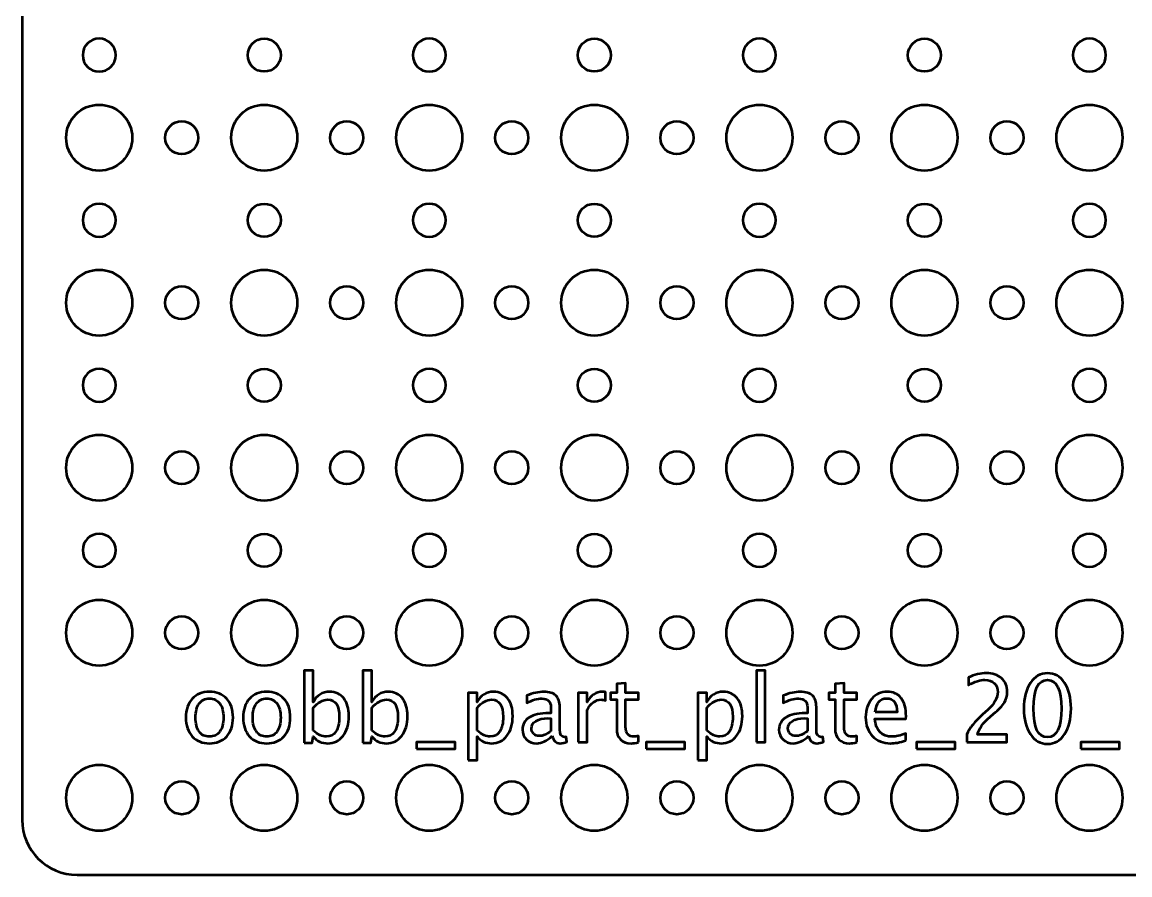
# Model space of a CAD drawing. Header units: centimetres. Extents: x -42.5 to 44.4, y -43.5 to 43.2.
# Drawn here: x 21.05 to 31.12, y -43.45 to -35.7 of the extents above; entities that cross this region are included whole.
import ezdxf

# ---------------------------------------------------------------- set-up
doc = ezdxf.new("R2010")
doc.units = ezdxf.units.CM
doc.header["$MEASUREMENT"] = 0
doc.layers.add('Layer 1', color=7, linetype='Continuous')

msp = doc.modelspace()

# ---------------------------------------------------------------- linework, layer by layer
at = {"layer": 'Layer 1', "lineweight": 53}
for centre, major_axis in [((23.25, -36), (0, 0.15)), ((26.25, -36), (0, 0.15)), ((29.25, -36), (0, 0.15)), ((21.75001, -36.75001), (0, 0.30001)), ((23.25001, -36.75001), (0, 0.30001)), ((24.75001, -36.75001), (0, 0.30001)), ((26.25001, -36.75001), (0, 0.30001)), ((27.75001, -36.75001), (0, 0.30001)), ((29.25001, -36.75001), (0, 0.30001)), ((30.75001, -36.75001), (0, 0.30001)), ((22.5, -36.75), (0, 0.15)), ((24, -36.75), (0, 0.15)), ((25.5, -36.75), (0, 0.15)), ((27, -36.75), (0, 0.15)), ((28.5, -36.75), (0, 0.15)), ((30, -36.75), (0, 0.15)), ((23.25, -37.5), (0, 0.15)), ((26.25, -37.5), (0, 0.15)), ((29.25, -37.5), (0, 0.15)), ((21.75001, -38.25001), (0, 0.30001)), ((23.25001, -38.25001), (0, 0.30001)), ((24.75001, -38.25001), (0, 0.30001)), ((26.25001, -38.25001), (0, 0.30001)), ((27.75001, -38.25001), (0, 0.30001)), ((29.25001, -38.25001), (0, 0.30001)), ((30.75001, -38.25001), (0, 0.30001)), ((22.5, -38.25), (0, 0.15)), ((24, -38.25), (0, 0.15)), ((25.5, -38.25), (0, 0.15)), ((27, -38.25), (0, 0.15)), ((28.5, -38.25), (0, 0.15)), ((30, -38.25), (0, 0.15)), ((23.25, -39), (0, 0.15)), ((26.25, -39), (0, 0.15)), ((29.25, -39), (0, 0.15)), ((21.75001, -39.75001), (0, 0.30001)), ((23.25001, -39.75001), (0, 0.30001)), ((24.75001, -39.75001), (0, 0.30001)), ((26.25001, -39.75001), (0, 0.30001)), ((27.75001, -39.75001), (0, 0.30001)), ((29.25001, -39.75001), (0, 0.30001)), ((30.75001, -39.75001), (0, 0.30001)), ((22.5, -39.75), (0, 0.15)), ((24, -39.75), (0, 0.15)), ((25.5, -39.75), (0, 0.15)), ((27, -39.75), (0, 0.15)), ((28.5, -39.75), (0, 0.15)), ((30, -39.75), (0, 0.15)), ((23.25, -40.5), (0, 0.15)), ((26.25, -40.5), (0, 0.15)), ((29.25, -40.5), (0, 0.15)), ((21.75001, -41.25001), (0, 0.30001)), ((23.25001, -41.25001), (0, 0.30001)), ((24.75001, -41.25001), (0, 0.30001)), ((26.25001, -41.25001), (0, 0.30001)), ((27.75001, -41.25001), (0, 0.30001)), ((29.25001, -41.25001), (0, 0.30001)), ((30.75001, -41.25001), (0, 0.30001)), ((22.5, -41.25), (0, 0.15)), ((24, -41.25), (0, 0.15)), ((25.5, -41.25), (0, 0.15)), ((27, -41.25), (0, 0.15)), ((28.5, -41.25), (0, 0.15)), ((30, -41.25), (0, 0.15)), ((21.75001, -42.75001), (0, 0.30001)), ((23.25001, -42.75001), (0, 0.30001)), ((24.75001, -42.75001), (0, 0.30001)), ((26.25001, -42.75001), (0, 0.30001)), ((27.75001, -42.75001), (0, 0.30001)), ((29.25001, -42.75001), (0, 0.30001)), ((30.75001, -42.75001), (0, 0.30001)), ((22.5, -42.75), (0, 0.15)), ((24, -42.75), (0, 0.15)), ((25.5, -42.75), (0, 0.15)), ((27, -42.75), (0, 0.15)), ((28.5, -42.75), (0, 0.15)), ((30, -42.75), (0, 0.15))]:
    msp.add_ellipse(centre, major_axis=major_axis, ratio=1, dxfattribs=at)
for points, knots in [([(21.05, -42.95), (21.05, -42.95), (21.05, -14.05), (21.05, -14.05), (21.05, -14.05), (21.05, -13.77386), (21.27386, -13.55), (21.55, -13.55), (21.55, -13.55), (21.55, -13.55), (41.45, -13.55), (41.45, -13.55), (41.45, -13.55), (41.72614, -13.55), (41.95, -13.77386), (41.95, -14.05), (41.95, -14.05), (41.95, -14.05), (41.95, -42.95), (41.95, -42.95), (41.95, -42.95), (41.95, -43.22614), (41.72614, -43.45), (41.45, -43.45), (41.45, -43.45), (41.45, -43.45), (21.55, -43.45), (21.55, -43.45), (21.55, -43.45), (21.27386, -43.45), (21.05, -43.22614), (21.05, -42.95)], [0, 0, 0, 0, 0.11111111, 0.11111111, 0.11111111, 0.11111111, 0.22222222, 0.22222222, 0.22222222, 0.22222222, 0.33333333, 0.33333333, 0.33333333, 0.33333333, 0.44444444, 0.44444444, 0.44444444, 0.44444444, 0.55555556, 0.55555556, 0.55555556, 0.55555556, 0.66666667, 0.66666667, 0.66666667, 0.66666667, 0.77777778, 0.77777778, 0.77777778, 0.77777778, 1, 1, 1, 1]), ([(21.6, -36), (21.6, -35.91716), (21.66716, -35.85), (21.75, -35.85), (21.75, -35.85), (21.83284, -35.85), (21.9, -35.91716), (21.9, -36), (21.9, -36), (21.9, -36.08284), (21.83284, -36.15), (21.75, -36.15), (21.75, -36.15), (21.66716, -36.15), (21.6, -36.08284), (21.6, -36)], [0, 0, 0, 0, 0.2, 0.2, 0.2, 0.2, 0.4, 0.4, 0.4, 0.4, 0.6, 0.6, 0.6, 0.6, 1, 1, 1, 1]), ([(24.6, -36), (24.6, -35.91716), (24.66716, -35.85), (24.75, -35.85), (24.75, -35.85), (24.83284, -35.85), (24.9, -35.91716), (24.9, -36), (24.9, -36), (24.9, -36.08284), (24.83284, -36.15), (24.75, -36.15), (24.75, -36.15), (24.66716, -36.15), (24.6, -36.08284), (24.6, -36)], [0, 0, 0, 0, 0.2, 0.2, 0.2, 0.2, 0.4, 0.4, 0.4, 0.4, 0.6, 0.6, 0.6, 0.6, 1, 1, 1, 1]), ([(27.6, -36), (27.6, -35.91716), (27.66716, -35.85), (27.75, -35.85), (27.75, -35.85), (27.83284, -35.85), (27.9, -35.91716), (27.9, -36), (27.9, -36), (27.9, -36.08284), (27.83284, -36.15), (27.75, -36.15), (27.75, -36.15), (27.66716, -36.15), (27.6, -36.08284), (27.6, -36)], [0, 0, 0, 0, 0.2, 0.2, 0.2, 0.2, 0.4, 0.4, 0.4, 0.4, 0.6, 0.6, 0.6, 0.6, 1, 1, 1, 1]), ([(30.6, -36), (30.6, -35.91716), (30.66716, -35.85), (30.75, -35.85), (30.75, -35.85), (30.83284, -35.85), (30.9, -35.91716), (30.9, -36), (30.9, -36), (30.9, -36.08284), (30.83284, -36.15), (30.75, -36.15), (30.75, -36.15), (30.66716, -36.15), (30.6, -36.08284), (30.6, -36)], [0, 0, 0, 0, 0.2, 0.2, 0.2, 0.2, 0.4, 0.4, 0.4, 0.4, 0.6, 0.6, 0.6, 0.6, 1, 1, 1, 1]), ([(21.6, -37.5), (21.6, -37.41716), (21.66716, -37.35), (21.75, -37.35), (21.75, -37.35), (21.83284, -37.35), (21.9, -37.41716), (21.9, -37.5), (21.9, -37.5), (21.9, -37.58284), (21.83284, -37.65), (21.75, -37.65), (21.75, -37.65), (21.66716, -37.65), (21.6, -37.58284), (21.6, -37.5)], [0, 0, 0, 0, 0.2, 0.2, 0.2, 0.2, 0.4, 0.4, 0.4, 0.4, 0.6, 0.6, 0.6, 0.6, 1, 1, 1, 1]), ([(24.6, -37.5), (24.6, -37.41716), (24.66716, -37.35), (24.75, -37.35), (24.75, -37.35), (24.83284, -37.35), (24.9, -37.41716), (24.9, -37.5), (24.9, -37.5), (24.9, -37.58284), (24.83284, -37.65), (24.75, -37.65), (24.75, -37.65), (24.66716, -37.65), (24.6, -37.58284), (24.6, -37.5)], [0, 0, 0, 0, 0.2, 0.2, 0.2, 0.2, 0.4, 0.4, 0.4, 0.4, 0.6, 0.6, 0.6, 0.6, 1, 1, 1, 1]), ([(27.6, -37.5), (27.6, -37.41716), (27.66716, -37.35), (27.75, -37.35), (27.75, -37.35), (27.83284, -37.35), (27.9, -37.41716), (27.9, -37.5), (27.9, -37.5), (27.9, -37.58284), (27.83284, -37.65), (27.75, -37.65), (27.75, -37.65), (27.66716, -37.65), (27.6, -37.58284), (27.6, -37.5)], [0, 0, 0, 0, 0.2, 0.2, 0.2, 0.2, 0.4, 0.4, 0.4, 0.4, 0.6, 0.6, 0.6, 0.6, 1, 1, 1, 1]), ([(30.6, -37.5), (30.6, -37.41716), (30.66716, -37.35), (30.75, -37.35), (30.75, -37.35), (30.83284, -37.35), (30.9, -37.41716), (30.9, -37.5), (30.9, -37.5), (30.9, -37.58284), (30.83284, -37.65), (30.75, -37.65), (30.75, -37.65), (30.66716, -37.65), (30.6, -37.58284), (30.6, -37.5)], [0, 0, 0, 0, 0.2, 0.2, 0.2, 0.2, 0.4, 0.4, 0.4, 0.4, 0.6, 0.6, 0.6, 0.6, 1, 1, 1, 1]), ([(21.6, -39), (21.6, -38.91716), (21.66716, -38.85), (21.75, -38.85), (21.75, -38.85), (21.83284, -38.85), (21.9, -38.91716), (21.9, -39), (21.9, -39), (21.9, -39.08284), (21.83284, -39.15), (21.75, -39.15), (21.75, -39.15), (21.66716, -39.15), (21.6, -39.08284), (21.6, -39)], [0, 0, 0, 0, 0.2, 0.2, 0.2, 0.2, 0.4, 0.4, 0.4, 0.4, 0.6, 0.6, 0.6, 0.6, 1, 1, 1, 1]), ([(24.6, -39), (24.6, -38.91716), (24.66716, -38.85), (24.75, -38.85), (24.75, -38.85), (24.83284, -38.85), (24.9, -38.91716), (24.9, -39), (24.9, -39), (24.9, -39.08284), (24.83284, -39.15), (24.75, -39.15), (24.75, -39.15), (24.66716, -39.15), (24.6, -39.08284), (24.6, -39)], [0, 0, 0, 0, 0.2, 0.2, 0.2, 0.2, 0.4, 0.4, 0.4, 0.4, 0.6, 0.6, 0.6, 0.6, 1, 1, 1, 1]), ([(27.6, -39), (27.6, -38.91716), (27.66716, -38.85), (27.75, -38.85), (27.75, -38.85), (27.83284, -38.85), (27.9, -38.91716), (27.9, -39), (27.9, -39), (27.9, -39.08284), (27.83284, -39.15), (27.75, -39.15), (27.75, -39.15), (27.66716, -39.15), (27.6, -39.08284), (27.6, -39)], [0, 0, 0, 0, 0.2, 0.2, 0.2, 0.2, 0.4, 0.4, 0.4, 0.4, 0.6, 0.6, 0.6, 0.6, 1, 1, 1, 1]), ([(30.6, -39), (30.6, -38.91716), (30.66716, -38.85), (30.75, -38.85), (30.75, -38.85), (30.83284, -38.85), (30.9, -38.91716), (30.9, -39), (30.9, -39), (30.9, -39.08284), (30.83284, -39.15), (30.75, -39.15), (30.75, -39.15), (30.66716, -39.15), (30.6, -39.08284), (30.6, -39)], [0, 0, 0, 0, 0.2, 0.2, 0.2, 0.2, 0.4, 0.4, 0.4, 0.4, 0.6, 0.6, 0.6, 0.6, 1, 1, 1, 1]), ([(21.6, -40.5), (21.6, -40.41716), (21.66716, -40.35), (21.75, -40.35), (21.75, -40.35), (21.83284, -40.35), (21.9, -40.41716), (21.9, -40.5), (21.9, -40.5), (21.9, -40.58284), (21.83284, -40.65), (21.75, -40.65), (21.75, -40.65), (21.66716, -40.65), (21.6, -40.58284), (21.6, -40.5)], [0, 0, 0, 0, 0.2, 0.2, 0.2, 0.2, 0.4, 0.4, 0.4, 0.4, 0.6, 0.6, 0.6, 0.6, 1, 1, 1, 1]), ([(24.6, -40.5), (24.6, -40.41716), (24.66716, -40.35), (24.75, -40.35), (24.75, -40.35), (24.83284, -40.35), (24.9, -40.41716), (24.9, -40.5), (24.9, -40.5), (24.9, -40.58284), (24.83284, -40.65), (24.75, -40.65), (24.75, -40.65), (24.66716, -40.65), (24.6, -40.58284), (24.6, -40.5)], [0, 0, 0, 0, 0.2, 0.2, 0.2, 0.2, 0.4, 0.4, 0.4, 0.4, 0.6, 0.6, 0.6, 0.6, 1, 1, 1, 1]), ([(27.6, -40.5), (27.6, -40.41716), (27.66716, -40.35), (27.75, -40.35), (27.75, -40.35), (27.83284, -40.35), (27.9, -40.41716), (27.9, -40.5), (27.9, -40.5), (27.9, -40.58284), (27.83284, -40.65), (27.75, -40.65), (27.75, -40.65), (27.66716, -40.65), (27.6, -40.58284), (27.6, -40.5)], [0, 0, 0, 0, 0.2, 0.2, 0.2, 0.2, 0.4, 0.4, 0.4, 0.4, 0.6, 0.6, 0.6, 0.6, 1, 1, 1, 1]), ([(30.6, -40.5), (30.6, -40.41716), (30.66716, -40.35), (30.75, -40.35), (30.75, -40.35), (30.83284, -40.35), (30.9, -40.41716), (30.9, -40.5), (30.9, -40.5), (30.9, -40.58284), (30.83284, -40.65), (30.75, -40.65), (30.75, -40.65), (30.66716, -40.65), (30.6, -40.58284), (30.6, -40.5)], [0, 0, 0, 0, 0.2, 0.2, 0.2, 0.2, 0.4, 0.4, 0.4, 0.4, 0.6, 0.6, 0.6, 0.6, 1, 1, 1, 1])]:
    msp.add_open_spline(points, degree=3, knots=knots, dxfattribs=at)
at = {"layer": 'Layer 1', "color": 5, "lineweight": 53}
for points, knots in [([(23.61392, -42.24976), (23.61392, -42.24976), (23.61392, -41.59191), (23.61392, -41.59191), (23.61392, -41.59191), (23.61392, -41.59191), (23.6952, -41.59191), (23.6952, -41.59191), (23.6952, -41.59191), (23.6952, -41.59191), (23.6952, -41.88076), (23.6952, -41.88076), (23.6952, -41.88076), (23.7285, -41.81796), (23.77859, -41.78664), (23.84534, -41.78664), (23.84534, -41.78664), (23.89938, -41.78664), (23.94186, -41.80625), (23.9729, -41.84562), (23.9729, -41.84562), (24.00395, -41.88499), (24.01947, -41.93875), (24.01947, -42.00691), (24.01947, -42.00691), (24.01947, -42.08113), (24.00183, -42.14111), (23.96669, -42.18654), (23.96669, -42.18654), (23.93156, -42.23212), (23.88527, -42.25484), (23.82798, -42.25484), (23.82798, -42.25484), (23.77478, -42.25484), (23.73048, -42.23452), (23.6952, -42.19374), (23.6952, -42.19374), (23.6952, -42.19374), (23.68532, -42.24976), (23.68532, -42.24976), (23.68532, -42.24976), (23.68532, -42.24976), (23.61392, -42.24976), (23.61392, -42.24976)], [0, 0, 0, 0, 0.08333333, 0.08333333, 0.08333333, 0.08333333, 0.16666667, 0.16666667, 0.16666667, 0.16666667, 0.25, 0.25, 0.25, 0.25, 0.33333333, 0.33333333, 0.33333333, 0.33333333, 0.41666667, 0.41666667, 0.41666667, 0.41666667, 0.5, 0.5, 0.5, 0.5, 0.58333333, 0.58333333, 0.58333333, 0.58333333, 0.66666667, 0.66666667, 0.66666667, 0.66666667, 0.75, 0.75, 0.75, 0.75, 0.83333333, 0.83333333, 0.83333333, 0.83333333, 1, 1, 1, 1]), ([(24.14676, -42.24976), (24.14676, -42.24976), (24.14676, -41.59191), (24.14676, -41.59191), (24.14676, -41.59191), (24.14676, -41.59191), (24.22804, -41.59191), (24.22804, -41.59191), (24.22804, -41.59191), (24.22804, -41.59191), (24.22804, -41.88076), (24.22804, -41.88076), (24.22804, -41.88076), (24.26134, -41.81796), (24.31143, -41.78664), (24.37818, -41.78664), (24.37818, -41.78664), (24.43222, -41.78664), (24.4747, -41.80625), (24.50574, -41.84562), (24.50574, -41.84562), (24.53679, -41.88499), (24.55231, -41.93875), (24.55231, -42.00691), (24.55231, -42.00691), (24.55231, -42.08113), (24.53467, -42.14111), (24.49953, -42.18654), (24.49953, -42.18654), (24.4644, -42.23212), (24.41811, -42.25484), (24.36082, -42.25484), (24.36082, -42.25484), (24.30762, -42.25484), (24.26332, -42.23452), (24.22804, -42.19374), (24.22804, -42.19374), (24.22804, -42.19374), (24.21816, -42.24976), (24.21816, -42.24976), (24.21816, -42.24976), (24.21816, -42.24976), (24.14676, -42.24976), (24.14676, -42.24976)], [0, 0, 0, 0, 0.08333333, 0.08333333, 0.08333333, 0.08333333, 0.16666667, 0.16666667, 0.16666667, 0.16666667, 0.25, 0.25, 0.25, 0.25, 0.33333333, 0.33333333, 0.33333333, 0.33333333, 0.41666667, 0.41666667, 0.41666667, 0.41666667, 0.5, 0.5, 0.5, 0.5, 0.58333333, 0.58333333, 0.58333333, 0.58333333, 0.66666667, 0.66666667, 0.66666667, 0.66666667, 0.75, 0.75, 0.75, 0.75, 0.83333333, 0.83333333, 0.83333333, 0.83333333, 1, 1, 1, 1]), ([(27.72252, -42.24468), (27.72252, -42.24468), (27.72252, -41.59191), (27.72252, -41.59191), (27.72252, -41.59191), (27.72252, -41.59191), (27.8038, -41.59191), (27.8038, -41.59191), (27.8038, -41.59191), (27.8038, -41.59191), (27.8038, -42.24468), (27.8038, -42.24468), (27.8038, -42.24468), (27.8038, -42.24468), (27.72252, -42.24468), (27.72252, -42.24468)], [0, 0, 0, 0, 0.2, 0.2, 0.2, 0.2, 0.4, 0.4, 0.4, 0.4, 0.6, 0.6, 0.6, 0.6, 1, 1, 1, 1]), ([(29.63542, -42.24468), (29.63542, -42.24468), (29.63542, -42.17356), (29.63542, -42.17356), (29.63542, -42.17356), (29.65913, -42.1181), (29.70697, -42.05757), (29.77907, -41.99223), (29.77907, -41.99223), (29.77907, -41.99223), (29.82564, -41.95047), (29.82564, -41.95047), (29.82564, -41.95047), (29.88561, -41.896), (29.91567, -41.84209), (29.91567, -41.78847), (29.91567, -41.78847), (29.91567, -41.75418), (29.90537, -41.72737), (29.88491, -41.70776), (29.88491, -41.70776), (29.86444, -41.68814), (29.83608, -41.67826), (29.8001, -41.67826), (29.8001, -41.67826), (29.75805, -41.67826), (29.70824, -41.69435), (29.65066, -41.72652), (29.65066, -41.72652), (29.65066, -41.72652), (29.65066, -41.6554), (29.65066, -41.6554), (29.65066, -41.6554), (29.70499, -41.63), (29.75904, -41.6173), (29.81294, -41.6173), (29.81294, -41.6173), (29.87023, -41.6173), (29.91623, -41.63269), (29.95094, -41.66359), (29.95094, -41.66359), (29.98552, -41.69449), (30.00287, -41.73541), (30.00287, -41.7865), (30.00287, -41.7865), (30.00287, -41.82318), (29.99412, -41.85578), (29.97663, -41.88414), (29.97663, -41.88414), (29.95899, -41.91265), (29.92639, -41.94708), (29.87856, -41.98772), (29.87856, -41.98772), (29.87856, -41.98772), (29.84709, -42.01453), (29.84709, -42.01453), (29.84709, -42.01453), (29.78161, -42.06999), (29.7438, -42.12304), (29.73364, -42.17356), (29.73364, -42.17356), (29.73364, -42.17356), (30.00033, -42.17356), (30.00033, -42.17356), (30.00033, -42.17356), (30.00033, -42.17356), (30.00033, -42.24468), (30.00033, -42.24468), (30.00033, -42.24468), (30.00033, -42.24468), (29.63542, -42.24468), (29.63542, -42.24468)], [0, 0, 0, 0, 0.05263158, 0.05263158, 0.05263158, 0.05263158, 0.10526316, 0.10526316, 0.10526316, 0.10526316, 0.15789474, 0.15789474, 0.15789474, 0.15789474, 0.21052632, 0.21052632, 0.21052632, 0.21052632, 0.26315789, 0.26315789, 0.26315789, 0.26315789, 0.31578947, 0.31578947, 0.31578947, 0.31578947, 0.36842105, 0.36842105, 0.36842105, 0.36842105, 0.42105263, 0.42105263, 0.42105263, 0.42105263, 0.47368421, 0.47368421, 0.47368421, 0.47368421, 0.52631579, 0.52631579, 0.52631579, 0.52631579, 0.57894737, 0.57894737, 0.57894737, 0.57894737, 0.63157895, 0.63157895, 0.63157895, 0.63157895, 0.68421053, 0.68421053, 0.68421053, 0.68421053, 0.73684211, 0.73684211, 0.73684211, 0.73684211, 0.78947368, 0.78947368, 0.78947368, 0.78947368, 0.84210526, 0.84210526, 0.84210526, 0.84210526, 0.89473684, 0.89473684, 0.89473684, 0.89473684, 1, 1, 1, 1]), ([(30.36807, -42.25992), (30.30387, -42.25992), (30.25208, -42.23043), (30.21285, -42.17159), (30.21285, -42.17159), (30.17348, -42.11274), (30.15387, -42.03513), (30.15387, -41.93861), (30.15387, -41.93861), (30.15387, -41.84209), (30.17348, -41.76448), (30.21285, -41.70564), (30.21285, -41.70564), (30.25208, -41.6468), (30.30387, -41.6173), (30.36807, -41.6173), (30.36807, -41.6173), (30.43256, -41.6173), (30.48435, -41.64666), (30.52358, -41.70536), (30.52358, -41.70536), (30.56267, -41.76406), (30.58228, -41.84181), (30.58228, -41.93861), (30.58228, -41.93861), (30.58228, -42.03513), (30.56267, -42.11274), (30.52358, -42.17159), (30.52358, -42.17159), (30.48435, -42.23043), (30.43256, -42.25992), (30.36807, -42.25992)], [0, 0, 0, 0, 0.11111111, 0.11111111, 0.11111111, 0.11111111, 0.22222222, 0.22222222, 0.22222222, 0.22222222, 0.33333333, 0.33333333, 0.33333333, 0.33333333, 0.44444444, 0.44444444, 0.44444444, 0.44444444, 0.55555556, 0.55555556, 0.55555556, 0.55555556, 0.66666667, 0.66666667, 0.66666667, 0.66666667, 0.77777778, 0.77777778, 0.77777778, 0.77777778, 1, 1, 1, 1]), ([(26.65036, -42.24454), (26.62524, -42.25145), (26.60337, -42.25484), (26.58488, -42.25484), (26.58488, -42.25484), (26.5434, -42.25484), (26.51108, -42.24299), (26.48794, -42.21928), (26.48794, -42.21928), (26.46466, -42.19557), (26.45309, -42.1627), (26.45309, -42.1205), (26.45309, -42.1205), (26.45309, -42.1205), (26.45309, -41.85691), (26.45309, -41.85691), (26.45309, -41.85691), (26.45309, -41.85691), (26.39692, -41.85691), (26.39692, -41.85691), (26.39692, -41.85691), (26.39692, -41.85691), (26.39692, -41.79595), (26.39692, -41.79595), (26.39692, -41.79595), (26.39692, -41.79595), (26.45309, -41.79595), (26.45309, -41.79595), (26.45309, -41.79595), (26.45309, -41.79595), (26.45309, -41.71481), (26.45309, -41.71481), (26.45309, -41.71481), (26.45309, -41.71481), (26.53437, -41.70705), (26.53437, -41.70705), (26.53437, -41.70705), (26.53437, -41.70705), (26.53437, -41.79595), (26.53437, -41.79595), (26.53437, -41.79595), (26.53437, -41.79595), (26.65205, -41.79595), (26.65205, -41.79595), (26.65205, -41.79595), (26.65205, -41.79595), (26.65205, -41.85691), (26.65205, -41.85691), (26.65205, -41.85691), (26.65205, -41.85691), (26.53437, -41.85691), (26.53437, -41.85691), (26.53437, -41.85691), (26.53437, -41.85691), (26.53437, -42.10583), (26.53437, -42.10583), (26.53437, -42.10583), (26.53437, -42.16453), (26.55991, -42.19388), (26.61085, -42.19388), (26.61085, -42.19388), (26.62171, -42.19388), (26.63484, -42.19205), (26.65036, -42.18852), (26.65036, -42.18852), (26.65036, -42.18852), (26.65036, -42.24454), (26.65036, -42.24454)], [0, 0, 0, 0, 0.05555556, 0.05555556, 0.05555556, 0.05555556, 0.11111111, 0.11111111, 0.11111111, 0.11111111, 0.16666667, 0.16666667, 0.16666667, 0.16666667, 0.22222222, 0.22222222, 0.22222222, 0.22222222, 0.27777778, 0.27777778, 0.27777778, 0.27777778, 0.33333333, 0.33333333, 0.33333333, 0.33333333, 0.38888889, 0.38888889, 0.38888889, 0.38888889, 0.44444444, 0.44444444, 0.44444444, 0.44444444, 0.5, 0.5, 0.5, 0.5, 0.55555556, 0.55555556, 0.55555556, 0.55555556, 0.61111111, 0.61111111, 0.61111111, 0.61111111, 0.66666667, 0.66666667, 0.66666667, 0.66666667, 0.72222222, 0.72222222, 0.72222222, 0.72222222, 0.77777778, 0.77777778, 0.77777778, 0.77777778, 0.83333333, 0.83333333, 0.83333333, 0.83333333, 0.88888889, 0.88888889, 0.88888889, 0.88888889, 1, 1, 1, 1]), ([(28.63537, -42.24454), (28.61025, -42.25145), (28.58838, -42.25484), (28.56989, -42.25484), (28.56989, -42.25484), (28.52841, -42.25484), (28.49609, -42.24299), (28.47295, -42.21928), (28.47295, -42.21928), (28.44967, -42.19557), (28.4381, -42.1627), (28.4381, -42.1205), (28.4381, -42.1205), (28.4381, -42.1205), (28.4381, -41.85691), (28.4381, -41.85691), (28.4381, -41.85691), (28.4381, -41.85691), (28.38193, -41.85691), (28.38193, -41.85691), (28.38193, -41.85691), (28.38193, -41.85691), (28.38193, -41.79595), (28.38193, -41.79595), (28.38193, -41.79595), (28.38193, -41.79595), (28.4381, -41.79595), (28.4381, -41.79595), (28.4381, -41.79595), (28.4381, -41.79595), (28.4381, -41.71481), (28.4381, -41.71481), (28.4381, -41.71481), (28.4381, -41.71481), (28.51938, -41.70705), (28.51938, -41.70705), (28.51938, -41.70705), (28.51938, -41.70705), (28.51938, -41.79595), (28.51938, -41.79595), (28.51938, -41.79595), (28.51938, -41.79595), (28.63706, -41.79595), (28.63706, -41.79595), (28.63706, -41.79595), (28.63706, -41.79595), (28.63706, -41.85691), (28.63706, -41.85691), (28.63706, -41.85691), (28.63706, -41.85691), (28.51938, -41.85691), (28.51938, -41.85691), (28.51938, -41.85691), (28.51938, -41.85691), (28.51938, -42.10583), (28.51938, -42.10583), (28.51938, -42.10583), (28.51938, -42.16453), (28.54492, -42.19388), (28.59586, -42.19388), (28.59586, -42.19388), (28.60672, -42.19388), (28.61985, -42.19205), (28.63537, -42.18852), (28.63537, -42.18852), (28.63537, -42.18852), (28.63537, -42.24454), (28.63537, -42.24454)], [0, 0, 0, 0, 0.05555556, 0.05555556, 0.05555556, 0.05555556, 0.11111111, 0.11111111, 0.11111111, 0.11111111, 0.16666667, 0.16666667, 0.16666667, 0.16666667, 0.22222222, 0.22222222, 0.22222222, 0.22222222, 0.27777778, 0.27777778, 0.27777778, 0.27777778, 0.33333333, 0.33333333, 0.33333333, 0.33333333, 0.38888889, 0.38888889, 0.38888889, 0.38888889, 0.44444444, 0.44444444, 0.44444444, 0.44444444, 0.5, 0.5, 0.5, 0.5, 0.55555556, 0.55555556, 0.55555556, 0.55555556, 0.61111111, 0.61111111, 0.61111111, 0.61111111, 0.66666667, 0.66666667, 0.66666667, 0.66666667, 0.72222222, 0.72222222, 0.72222222, 0.72222222, 0.77777778, 0.77777778, 0.77777778, 0.77777778, 0.83333333, 0.83333333, 0.83333333, 0.83333333, 0.88888889, 0.88888889, 0.88888889, 0.88888889, 1, 1, 1, 1]), ([(30.36793, -42.19896), (30.45274, -42.19896), (30.49507, -42.11218), (30.49507, -41.93861), (30.49507, -41.93861), (30.49507, -41.76505), (30.45274, -41.67826), (30.36793, -41.67826), (30.36793, -41.67826), (30.28341, -41.67826), (30.24108, -41.76505), (30.24108, -41.93861), (30.24108, -41.93861), (30.24108, -42.11218), (30.28341, -42.19896), (30.36793, -42.19896)], [0, 0, 0, 0, 0.2, 0.2, 0.2, 0.2, 0.4, 0.4, 0.4, 0.4, 0.6, 0.6, 0.6, 0.6, 1, 1, 1, 1]), ([(22.75229, -42.25484), (22.6864, -42.25484), (22.63419, -42.23381), (22.5958, -42.19176), (22.5958, -42.19176), (22.55728, -42.14971), (22.53809, -42.09256), (22.53809, -42.02046), (22.53809, -42.02046), (22.53809, -41.94849), (22.55728, -41.89148), (22.5958, -41.84957), (22.5958, -41.84957), (22.63419, -41.80766), (22.6864, -41.78664), (22.75229, -41.78664), (22.75229, -41.78664), (22.81819, -41.78664), (22.8704, -41.80766), (22.90879, -41.84957), (22.90879, -41.84957), (22.94731, -41.89148), (22.9665, -41.94849), (22.9665, -42.02046), (22.9665, -42.02046), (22.9665, -42.09256), (22.94731, -42.14971), (22.90879, -42.19176), (22.90879, -42.19176), (22.8704, -42.23381), (22.81819, -42.25484), (22.75229, -42.25484)], [0, 0, 0, 0, 0.11111111, 0.11111111, 0.11111111, 0.11111111, 0.22222222, 0.22222222, 0.22222222, 0.22222222, 0.33333333, 0.33333333, 0.33333333, 0.33333333, 0.44444444, 0.44444444, 0.44444444, 0.44444444, 0.55555556, 0.55555556, 0.55555556, 0.55555556, 0.66666667, 0.66666667, 0.66666667, 0.66666667, 0.77777778, 0.77777778, 0.77777778, 0.77777778, 1, 1, 1, 1]), ([(22.75215, -42.19388), (22.79237, -42.19388), (22.8237, -42.17878), (22.84599, -42.14844), (22.84599, -42.14844), (22.86815, -42.11825), (22.87929, -42.07549), (22.87929, -42.02046), (22.87929, -42.02046), (22.87929, -41.96556), (22.86815, -41.92295), (22.84599, -41.89275), (22.84599, -41.89275), (22.8237, -41.8627), (22.79237, -41.8476), (22.75215, -41.8476), (22.75215, -41.8476), (22.7118, -41.8476), (22.68047, -41.8627), (22.65846, -41.89275), (22.65846, -41.89275), (22.6363, -41.92295), (22.6253, -41.96556), (22.6253, -42.02046), (22.6253, -42.02046), (22.6253, -42.07549), (22.6363, -42.11825), (22.65846, -42.14844), (22.65846, -42.14844), (22.68047, -42.17878), (22.7118, -42.19388), (22.75215, -42.19388)], [0, 0, 0, 0, 0.11111111, 0.11111111, 0.11111111, 0.11111111, 0.22222222, 0.22222222, 0.22222222, 0.22222222, 0.33333333, 0.33333333, 0.33333333, 0.33333333, 0.44444444, 0.44444444, 0.44444444, 0.44444444, 0.55555556, 0.55555556, 0.55555556, 0.55555556, 0.66666667, 0.66666667, 0.66666667, 0.66666667, 0.77777778, 0.77777778, 0.77777778, 0.77777778, 1, 1, 1, 1]), ([(23.27243, -42.25484), (23.20654, -42.25484), (23.15433, -42.23381), (23.11594, -42.19176), (23.11594, -42.19176), (23.07742, -42.14971), (23.05823, -42.09256), (23.05823, -42.02046), (23.05823, -42.02046), (23.05823, -41.94849), (23.07742, -41.89148), (23.11594, -41.84957), (23.11594, -41.84957), (23.15433, -41.80766), (23.20654, -41.78664), (23.27243, -41.78664), (23.27243, -41.78664), (23.33833, -41.78664), (23.39054, -41.80766), (23.42893, -41.84957), (23.42893, -41.84957), (23.46745, -41.89148), (23.48664, -41.94849), (23.48664, -42.02046), (23.48664, -42.02046), (23.48664, -42.09256), (23.46745, -42.14971), (23.42893, -42.19176), (23.42893, -42.19176), (23.39054, -42.23381), (23.33833, -42.25484), (23.27243, -42.25484)], [0, 0, 0, 0, 0.11111111, 0.11111111, 0.11111111, 0.11111111, 0.22222222, 0.22222222, 0.22222222, 0.22222222, 0.33333333, 0.33333333, 0.33333333, 0.33333333, 0.44444444, 0.44444444, 0.44444444, 0.44444444, 0.55555556, 0.55555556, 0.55555556, 0.55555556, 0.66666667, 0.66666667, 0.66666667, 0.66666667, 0.77777778, 0.77777778, 0.77777778, 0.77777778, 1, 1, 1, 1]), ([(23.27229, -42.19388), (23.31251, -42.19388), (23.34384, -42.17878), (23.36613, -42.14844), (23.36613, -42.14844), (23.38829, -42.11825), (23.39943, -42.07549), (23.39943, -42.02046), (23.39943, -42.02046), (23.39943, -41.96556), (23.38829, -41.92295), (23.36613, -41.89275), (23.36613, -41.89275), (23.34384, -41.8627), (23.31251, -41.8476), (23.27229, -41.8476), (23.27229, -41.8476), (23.23194, -41.8476), (23.20061, -41.8627), (23.1786, -41.89275), (23.1786, -41.89275), (23.15644, -41.92295), (23.14544, -41.96556), (23.14544, -42.02046), (23.14544, -42.02046), (23.14544, -42.07549), (23.15644, -42.11825), (23.1786, -42.14844), (23.1786, -42.14844), (23.20061, -42.17878), (23.23194, -42.19388), (23.27229, -42.19388)], [0, 0, 0, 0, 0.11111111, 0.11111111, 0.11111111, 0.11111111, 0.22222222, 0.22222222, 0.22222222, 0.22222222, 0.33333333, 0.33333333, 0.33333333, 0.33333333, 0.44444444, 0.44444444, 0.44444444, 0.44444444, 0.55555556, 0.55555556, 0.55555556, 0.55555556, 0.66666667, 0.66666667, 0.66666667, 0.66666667, 0.77777778, 0.77777778, 0.77777778, 0.77777778, 1, 1, 1, 1]), ([(23.6952, -42.13772), (23.73711, -42.17511), (23.77704, -42.19388), (23.815, -42.19388), (23.815, -42.19388), (23.8524, -42.19388), (23.88132, -42.17822), (23.90164, -42.14703), (23.90164, -42.14703), (23.9221, -42.11585), (23.93226, -42.07196), (23.93226, -42.01524), (23.93226, -42.01524), (23.93226, -41.91025), (23.89755, -41.85776), (23.82812, -41.85776), (23.82812, -41.85776), (23.78269, -41.85776), (23.73838, -41.88231), (23.6952, -41.93156), (23.6952, -41.93156), (23.6952, -41.93156), (23.6952, -42.13772), (23.6952, -42.13772)], [0, 0, 0, 0, 0.14285714, 0.14285714, 0.14285714, 0.14285714, 0.28571429, 0.28571429, 0.28571429, 0.28571429, 0.42857143, 0.42857143, 0.42857143, 0.42857143, 0.57142857, 0.57142857, 0.57142857, 0.57142857, 0.71428571, 0.71428571, 0.71428571, 0.71428571, 1, 1, 1, 1]), ([(24.22804, -42.13772), (24.26995, -42.17511), (24.30988, -42.19388), (24.34784, -42.19388), (24.34784, -42.19388), (24.38524, -42.19388), (24.41416, -42.17822), (24.43448, -42.14703), (24.43448, -42.14703), (24.45494, -42.11585), (24.4651, -42.07196), (24.4651, -42.01524), (24.4651, -42.01524), (24.4651, -41.91025), (24.43039, -41.85776), (24.36096, -41.85776), (24.36096, -41.85776), (24.31553, -41.85776), (24.27122, -41.88231), (24.22804, -41.93156), (24.22804, -41.93156), (24.22804, -41.93156), (24.22804, -42.13772), (24.22804, -42.13772)], [0, 0, 0, 0, 0.14285714, 0.14285714, 0.14285714, 0.14285714, 0.28571429, 0.28571429, 0.28571429, 0.28571429, 0.42857143, 0.42857143, 0.42857143, 0.42857143, 0.57142857, 0.57142857, 0.57142857, 0.57142857, 0.71428571, 0.71428571, 0.71428571, 0.71428571, 1, 1, 1, 1]), ([(25.10293, -42.40809), (25.10293, -42.40809), (25.10293, -41.79595), (25.10293, -41.79595), (25.10293, -41.79595), (25.10293, -41.79595), (25.18421, -41.79595), (25.18421, -41.79595), (25.18421, -41.79595), (25.18421, -41.79595), (25.18421, -41.88076), (25.18421, -41.88076), (25.18421, -41.88076), (25.21751, -41.81796), (25.2676, -41.78664), (25.33435, -41.78664), (25.33435, -41.78664), (25.38839, -41.78664), (25.43087, -41.80625), (25.46191, -41.84562), (25.46191, -41.84562), (25.49296, -41.88499), (25.50848, -41.93875), (25.50848, -42.00691), (25.50848, -42.00691), (25.50848, -42.08113), (25.49084, -42.14111), (25.4557, -42.18654), (25.4557, -42.18654), (25.42057, -42.23212), (25.37428, -42.25484), (25.31699, -42.25484), (25.31699, -42.25484), (25.26379, -42.25484), (25.21949, -42.23452), (25.18421, -42.19374), (25.18421, -42.19374), (25.18421, -42.19374), (25.18421, -42.40809), (25.18421, -42.40809), (25.18421, -42.40809), (25.18421, -42.40809), (25.10293, -42.40809), (25.10293, -42.40809)], [0, 0, 0, 0, 0.08333333, 0.08333333, 0.08333333, 0.08333333, 0.16666667, 0.16666667, 0.16666667, 0.16666667, 0.25, 0.25, 0.25, 0.25, 0.33333333, 0.33333333, 0.33333333, 0.33333333, 0.41666667, 0.41666667, 0.41666667, 0.41666667, 0.5, 0.5, 0.5, 0.5, 0.58333333, 0.58333333, 0.58333333, 0.58333333, 0.66666667, 0.66666667, 0.66666667, 0.66666667, 0.75, 0.75, 0.75, 0.75, 0.83333333, 0.83333333, 0.83333333, 0.83333333, 1, 1, 1, 1]), ([(25.18421, -42.13772), (25.22612, -42.17511), (25.26605, -42.19388), (25.30401, -42.19388), (25.30401, -42.19388), (25.34141, -42.19388), (25.37033, -42.17822), (25.39065, -42.14703), (25.39065, -42.14703), (25.41111, -42.11585), (25.42127, -42.07196), (25.42127, -42.01524), (25.42127, -42.01524), (25.42127, -41.91025), (25.38656, -41.85776), (25.31713, -41.85776), (25.31713, -41.85776), (25.2717, -41.85776), (25.22739, -41.88231), (25.18421, -41.93156), (25.18421, -41.93156), (25.18421, -41.93156), (25.18421, -42.13772), (25.18421, -42.13772)], [0, 0, 0, 0, 0.14285714, 0.14285714, 0.14285714, 0.14285714, 0.28571429, 0.28571429, 0.28571429, 0.28571429, 0.42857143, 0.42857143, 0.42857143, 0.42857143, 0.57142857, 0.57142857, 0.57142857, 0.57142857, 0.71428571, 0.71428571, 0.71428571, 0.71428571, 1, 1, 1, 1]), ([(25.86704, -42.18753), (25.81821, -42.2324), (25.77122, -42.25484), (25.72607, -42.25484), (25.72607, -42.25484), (25.68896, -42.25484), (25.65805, -42.24327), (25.63364, -42.21999), (25.63364, -42.21999), (25.60909, -42.1967), (25.59681, -42.16735), (25.59681, -42.13193), (25.59681, -42.13193), (25.59681, -42.08297), (25.61742, -42.04529), (25.65862, -42.01905), (25.65862, -42.01905), (25.69982, -41.9928), (25.75895, -41.97968), (25.83599, -41.97968), (25.83599, -41.97968), (25.83599, -41.97968), (25.85504, -41.97968), (25.85504, -41.97968), (25.85504, -41.97968), (25.85504, -41.97968), (25.85504, -41.92563), (25.85504, -41.92563), (25.85504, -41.92563), (25.85504, -41.87356), (25.82795, -41.8476), (25.77362, -41.8476), (25.77362, -41.8476), (25.73157, -41.8476), (25.68557, -41.86086), (25.63576, -41.88739), (25.63576, -41.88739), (25.63576, -41.88739), (25.63576, -41.8205), (25.63576, -41.8205), (25.63576, -41.8205), (25.69051, -41.79793), (25.74216, -41.78664), (25.79056, -41.78664), (25.79056, -41.78664), (25.84037, -41.78664), (25.8772, -41.79793), (25.90076, -41.82064), (25.90076, -41.82064), (25.92447, -41.84336), (25.93632, -41.87836), (25.93632, -41.92563), (25.93632, -41.92563), (25.93632, -41.92563), (25.93632, -42.12841), (25.93632, -42.12841), (25.93632, -42.12841), (25.93632, -42.17483), (25.95058, -42.19811), (25.97922, -42.19811), (25.97922, -42.19811), (25.98275, -42.19811), (25.98797, -42.19755), (25.99488, -42.19642), (25.99488, -42.19642), (25.99488, -42.19642), (26.00067, -42.24158), (26.00067, -42.24158), (26.00067, -42.24158), (25.98218, -42.25047), (25.96186, -42.25484), (25.93957, -42.25484), (25.93957, -42.25484), (25.90161, -42.25484), (25.87748, -42.2324), (25.86704, -42.18753)], [0, 0, 0, 0, 0.05, 0.05, 0.05, 0.05, 0.1, 0.1, 0.1, 0.1, 0.15, 0.15, 0.15, 0.15, 0.2, 0.2, 0.2, 0.2, 0.25, 0.25, 0.25, 0.25, 0.3, 0.3, 0.3, 0.3, 0.35, 0.35, 0.35, 0.35, 0.4, 0.4, 0.4, 0.4, 0.45, 0.45, 0.45, 0.45, 0.5, 0.5, 0.5, 0.5, 0.55, 0.55, 0.55, 0.55, 0.6, 0.6, 0.6, 0.6, 0.65, 0.65, 0.65, 0.65, 0.7, 0.7, 0.7, 0.7, 0.75, 0.75, 0.75, 0.75, 0.8, 0.8, 0.8, 0.8, 0.85, 0.85, 0.85, 0.85, 0.9, 0.9, 0.9, 0.9, 1, 1, 1, 1]), ([(26.10327, -42.24468), (26.10327, -42.24468), (26.10327, -41.79595), (26.10327, -41.79595), (26.10327, -41.79595), (26.10327, -41.79595), (26.18455, -41.79595), (26.18455, -41.79595), (26.18455, -41.79595), (26.18455, -41.79595), (26.18455, -41.88076), (26.18455, -41.88076), (26.18455, -41.88076), (26.21686, -41.81796), (26.26371, -41.78664), (26.32524, -41.78664), (26.32524, -41.78664), (26.33356, -41.78664), (26.34231, -41.78734), (26.35134, -41.78875), (26.35134, -41.78875), (26.35134, -41.78875), (26.35134, -41.86481), (26.35134, -41.86481), (26.35134, -41.86481), (26.33723, -41.86016), (26.32481, -41.85776), (26.31409, -41.85776), (26.31409, -41.85776), (26.26244, -41.85776), (26.21926, -41.88824), (26.18455, -41.94934), (26.18455, -41.94934), (26.18455, -41.94934), (26.18455, -42.24468), (26.18455, -42.24468), (26.18455, -42.24468), (26.18455, -42.24468), (26.10327, -42.24468), (26.10327, -42.24468)], [0, 0, 0, 0, 0.09090909, 0.09090909, 0.09090909, 0.09090909, 0.18181818, 0.18181818, 0.18181818, 0.18181818, 0.27272727, 0.27272727, 0.27272727, 0.27272727, 0.36363636, 0.36363636, 0.36363636, 0.36363636, 0.45454545, 0.45454545, 0.45454545, 0.45454545, 0.54545455, 0.54545455, 0.54545455, 0.54545455, 0.63636364, 0.63636364, 0.63636364, 0.63636364, 0.72727273, 0.72727273, 0.72727273, 0.72727273, 0.81818182, 0.81818182, 0.81818182, 0.81818182, 1, 1, 1, 1]), ([(27.18969, -42.40809), (27.18969, -42.40809), (27.18969, -41.79595), (27.18969, -41.79595), (27.18969, -41.79595), (27.18969, -41.79595), (27.27097, -41.79595), (27.27097, -41.79595), (27.27097, -41.79595), (27.27097, -41.79595), (27.27097, -41.88076), (27.27097, -41.88076), (27.27097, -41.88076), (27.30427, -41.81796), (27.35436, -41.78664), (27.42111, -41.78664), (27.42111, -41.78664), (27.47515, -41.78664), (27.51763, -41.80625), (27.54867, -41.84562), (27.54867, -41.84562), (27.57972, -41.88499), (27.59524, -41.93875), (27.59524, -42.00691), (27.59524, -42.00691), (27.59524, -42.08113), (27.5776, -42.14111), (27.54246, -42.18654), (27.54246, -42.18654), (27.50733, -42.23212), (27.46104, -42.25484), (27.40375, -42.25484), (27.40375, -42.25484), (27.35055, -42.25484), (27.30625, -42.23452), (27.27097, -42.19374), (27.27097, -42.19374), (27.27097, -42.19374), (27.27097, -42.40809), (27.27097, -42.40809), (27.27097, -42.40809), (27.27097, -42.40809), (27.18969, -42.40809), (27.18969, -42.40809)], [0, 0, 0, 0, 0.08333333, 0.08333333, 0.08333333, 0.08333333, 0.16666667, 0.16666667, 0.16666667, 0.16666667, 0.25, 0.25, 0.25, 0.25, 0.33333333, 0.33333333, 0.33333333, 0.33333333, 0.41666667, 0.41666667, 0.41666667, 0.41666667, 0.5, 0.5, 0.5, 0.5, 0.58333333, 0.58333333, 0.58333333, 0.58333333, 0.66666667, 0.66666667, 0.66666667, 0.66666667, 0.75, 0.75, 0.75, 0.75, 0.83333333, 0.83333333, 0.83333333, 0.83333333, 1, 1, 1, 1]), ([(27.27097, -42.13772), (27.31288, -42.17511), (27.35281, -42.19388), (27.39077, -42.19388), (27.39077, -42.19388), (27.42817, -42.19388), (27.45709, -42.17822), (27.47741, -42.14703), (27.47741, -42.14703), (27.49787, -42.11585), (27.50803, -42.07196), (27.50803, -42.01524), (27.50803, -42.01524), (27.50803, -41.91025), (27.47332, -41.85776), (27.40389, -41.85776), (27.40389, -41.85776), (27.35846, -41.85776), (27.31415, -41.88231), (27.27097, -41.93156), (27.27097, -41.93156), (27.27097, -41.93156), (27.27097, -42.13772), (27.27097, -42.13772)], [0, 0, 0, 0, 0.14285714, 0.14285714, 0.14285714, 0.14285714, 0.28571429, 0.28571429, 0.28571429, 0.28571429, 0.42857143, 0.42857143, 0.42857143, 0.42857143, 0.57142857, 0.57142857, 0.57142857, 0.57142857, 0.71428571, 0.71428571, 0.71428571, 0.71428571, 1, 1, 1, 1]), ([(28.19848, -42.18753), (28.14965, -42.2324), (28.10266, -42.25484), (28.05751, -42.25484), (28.05751, -42.25484), (28.0204, -42.25484), (27.98949, -42.24327), (27.96508, -42.21999), (27.96508, -42.21999), (27.94053, -42.1967), (27.92825, -42.16735), (27.92825, -42.13193), (27.92825, -42.13193), (27.92825, -42.08297), (27.94886, -42.04529), (27.99006, -42.01905), (27.99006, -42.01905), (28.03126, -41.9928), (28.09039, -41.97968), (28.16743, -41.97968), (28.16743, -41.97968), (28.16743, -41.97968), (28.18648, -41.97968), (28.18648, -41.97968), (28.18648, -41.97968), (28.18648, -41.97968), (28.18648, -41.92563), (28.18648, -41.92563), (28.18648, -41.92563), (28.18648, -41.87356), (28.15939, -41.8476), (28.10506, -41.8476), (28.10506, -41.8476), (28.06301, -41.8476), (28.01701, -41.86086), (27.9672, -41.88739), (27.9672, -41.88739), (27.9672, -41.88739), (27.9672, -41.8205), (27.9672, -41.8205), (27.9672, -41.8205), (28.02195, -41.79793), (28.0736, -41.78664), (28.122, -41.78664), (28.122, -41.78664), (28.17181, -41.78664), (28.20864, -41.79793), (28.2322, -41.82064), (28.2322, -41.82064), (28.25591, -41.84336), (28.26776, -41.87836), (28.26776, -41.92563), (28.26776, -41.92563), (28.26776, -41.92563), (28.26776, -42.12841), (28.26776, -42.12841), (28.26776, -42.12841), (28.26776, -42.17483), (28.28202, -42.19811), (28.31066, -42.19811), (28.31066, -42.19811), (28.31419, -42.19811), (28.31941, -42.19755), (28.32632, -42.19642), (28.32632, -42.19642), (28.32632, -42.19642), (28.33211, -42.24158), (28.33211, -42.24158), (28.33211, -42.24158), (28.31362, -42.25047), (28.2933, -42.25484), (28.27101, -42.25484), (28.27101, -42.25484), (28.23305, -42.25484), (28.20892, -42.2324), (28.19848, -42.18753)], [0, 0, 0, 0, 0.05, 0.05, 0.05, 0.05, 0.1, 0.1, 0.1, 0.1, 0.15, 0.15, 0.15, 0.15, 0.2, 0.2, 0.2, 0.2, 0.25, 0.25, 0.25, 0.25, 0.3, 0.3, 0.3, 0.3, 0.35, 0.35, 0.35, 0.35, 0.4, 0.4, 0.4, 0.4, 0.45, 0.45, 0.45, 0.45, 0.5, 0.5, 0.5, 0.5, 0.55, 0.55, 0.55, 0.55, 0.6, 0.6, 0.6, 0.6, 0.65, 0.65, 0.65, 0.65, 0.7, 0.7, 0.7, 0.7, 0.75, 0.75, 0.75, 0.75, 0.8, 0.8, 0.8, 0.8, 0.85, 0.85, 0.85, 0.85, 0.9, 0.9, 0.9, 0.9, 1, 1, 1, 1]), ([(29.08071, -42.23029), (29.0261, -42.24666), (28.97939, -42.25484), (28.94045, -42.25484), (28.94045, -42.25484), (28.87398, -42.25484), (28.81994, -42.23283), (28.77831, -42.18894), (28.77831, -42.18894), (28.73668, -42.14506), (28.7158, -42.08819), (28.7158, -42.0182), (28.7158, -42.0182), (28.7158, -41.95032), (28.73414, -41.89459), (28.77097, -41.85098), (28.77097, -41.85098), (28.8078, -41.80752), (28.85493, -41.78579), (28.91237, -41.78579), (28.91237, -41.78579), (28.96669, -41.78579), (29.00874, -41.80512), (29.03838, -41.84379), (29.03838, -41.84379), (29.06801, -41.88245), (29.08283, -41.9372), (29.08283, -42.00818), (29.08283, -42.00818), (29.08283, -42.00818), (29.0824, -42.03301), (29.0824, -42.03301), (29.0824, -42.03301), (29.0824, -42.03301), (28.79877, -42.03301), (28.79877, -42.03301), (28.79877, -42.03301), (28.81063, -42.14026), (28.86298, -42.19388), (28.95569, -42.19388), (28.95569, -42.19388), (28.98969, -42.19388), (29.03132, -42.18428), (29.08071, -42.16509), (29.08071, -42.16509), (29.08071, -42.16509), (29.08071, -42.23029), (29.08071, -42.23029)], [0, 0, 0, 0, 0.07692308, 0.07692308, 0.07692308, 0.07692308, 0.15384615, 0.15384615, 0.15384615, 0.15384615, 0.23076923, 0.23076923, 0.23076923, 0.23076923, 0.30769231, 0.30769231, 0.30769231, 0.30769231, 0.38461538, 0.38461538, 0.38461538, 0.38461538, 0.46153846, 0.46153846, 0.46153846, 0.46153846, 0.53846154, 0.53846154, 0.53846154, 0.53846154, 0.61538462, 0.61538462, 0.61538462, 0.61538462, 0.69230769, 0.69230769, 0.69230769, 0.69230769, 0.76923077, 0.76923077, 0.76923077, 0.76923077, 0.84615385, 0.84615385, 0.84615385, 0.84615385, 1, 1, 1, 1]), ([(28.80301, -41.97206), (28.80301, -41.97206), (29.00112, -41.97206), (29.00112, -41.97206), (29.00112, -41.97206), (29.00112, -41.88852), (28.96994, -41.84675), (28.90771, -41.84675), (28.90771, -41.84675), (28.84506, -41.84675), (28.8102, -41.88852), (28.80301, -41.97206)], [0, 0, 0, 0, 0.25, 0.25, 0.25, 0.25, 0.5, 0.5, 0.5, 0.5, 1, 1, 1, 1]), ([(25.85504, -42.14322), (25.85504, -42.14322), (25.85504, -42.02794), (25.85504, -42.02794), (25.85504, -42.02794), (25.85504, -42.02794), (25.82894, -42.02709), (25.82894, -42.02709), (25.82894, -42.02709), (25.78378, -42.02709), (25.74738, -42.03541), (25.71958, -42.05206), (25.71958, -42.05206), (25.69192, -42.06886), (25.67809, -42.09101), (25.67809, -42.11867), (25.67809, -42.11867), (25.67809, -42.138), (25.68501, -42.15437), (25.69869, -42.16778), (25.69869, -42.16778), (25.71252, -42.18118), (25.72932, -42.18795), (25.74921, -42.18795), (25.74921, -42.18795), (25.78308, -42.18795), (25.81836, -42.173), (25.85504, -42.14322)], [0, 0, 0, 0, 0.125, 0.125, 0.125, 0.125, 0.25, 0.25, 0.25, 0.25, 0.375, 0.375, 0.375, 0.375, 0.5, 0.5, 0.5, 0.5, 0.625, 0.625, 0.625, 0.625, 0.75, 0.75, 0.75, 0.75, 1, 1, 1, 1]), ([(28.18648, -42.14322), (28.18648, -42.14322), (28.18648, -42.02794), (28.18648, -42.02794), (28.18648, -42.02794), (28.18648, -42.02794), (28.16038, -42.02709), (28.16038, -42.02709), (28.16038, -42.02709), (28.11522, -42.02709), (28.07882, -42.03541), (28.05102, -42.05206), (28.05102, -42.05206), (28.02336, -42.06886), (28.00953, -42.09101), (28.00953, -42.11867), (28.00953, -42.11867), (28.00953, -42.138), (28.01645, -42.15437), (28.03013, -42.16778), (28.03013, -42.16778), (28.04396, -42.18118), (28.06076, -42.18795), (28.08065, -42.18795), (28.08065, -42.18795), (28.11452, -42.18795), (28.1498, -42.173), (28.18648, -42.14322)], [0, 0, 0, 0, 0.125, 0.125, 0.125, 0.125, 0.25, 0.25, 0.25, 0.25, 0.375, 0.375, 0.375, 0.375, 0.5, 0.5, 0.5, 0.5, 0.625, 0.625, 0.625, 0.625, 0.75, 0.75, 0.75, 0.75, 1, 1, 1, 1]), ([(24.63387, -42.30564), (24.63387, -42.30564), (24.63387, -42.24468), (24.63387, -42.24468), (24.63387, -42.24468), (24.63387, -42.24468), (24.98608, -42.24468), (24.98608, -42.24468), (24.98608, -42.24468), (24.98608, -42.24468), (24.98608, -42.30564), (24.98608, -42.30564), (24.98608, -42.30564), (24.98608, -42.30564), (24.63387, -42.30564), (24.63387, -42.30564)], [0, 0, 0, 0, 0.2, 0.2, 0.2, 0.2, 0.4, 0.4, 0.4, 0.4, 0.6, 0.6, 0.6, 0.6, 1, 1, 1, 1]), ([(26.72063, -42.30564), (26.72063, -42.30564), (26.72063, -42.24468), (26.72063, -42.24468), (26.72063, -42.24468), (26.72063, -42.24468), (27.07284, -42.24468), (27.07284, -42.24468), (27.07284, -42.24468), (27.07284, -42.24468), (27.07284, -42.30564), (27.07284, -42.30564), (27.07284, -42.30564), (27.07284, -42.30564), (26.72063, -42.30564), (26.72063, -42.30564)], [0, 0, 0, 0, 0.2, 0.2, 0.2, 0.2, 0.4, 0.4, 0.4, 0.4, 0.6, 0.6, 0.6, 0.6, 1, 1, 1, 1]), ([(29.17738, -42.30564), (29.17738, -42.30564), (29.17738, -42.24468), (29.17738, -42.24468), (29.17738, -42.24468), (29.17738, -42.24468), (29.52959, -42.24468), (29.52959, -42.24468), (29.52959, -42.24468), (29.52959, -42.24468), (29.52959, -42.30564), (29.52959, -42.30564), (29.52959, -42.30564), (29.52959, -42.30564), (29.17738, -42.30564), (29.17738, -42.30564)], [0, 0, 0, 0, 0.2, 0.2, 0.2, 0.2, 0.4, 0.4, 0.4, 0.4, 0.6, 0.6, 0.6, 0.6, 1, 1, 1, 1]), ([(30.67146, -42.30564), (30.67146, -42.30564), (30.67146, -42.24468), (30.67146, -42.24468), (30.67146, -42.24468), (30.67146, -42.24468), (31.02367, -42.24468), (31.02367, -42.24468), (31.02367, -42.24468), (31.02367, -42.24468), (31.02367, -42.30564), (31.02367, -42.30564), (31.02367, -42.30564), (31.02367, -42.30564), (30.67146, -42.30564), (30.67146, -42.30564)], [0, 0, 0, 0, 0.2, 0.2, 0.2, 0.2, 0.4, 0.4, 0.4, 0.4, 0.6, 0.6, 0.6, 0.6, 1, 1, 1, 1])]:
    msp.add_open_spline(points, degree=3, knots=knots, dxfattribs=at)

doc.saveas('drawing.dxf')
